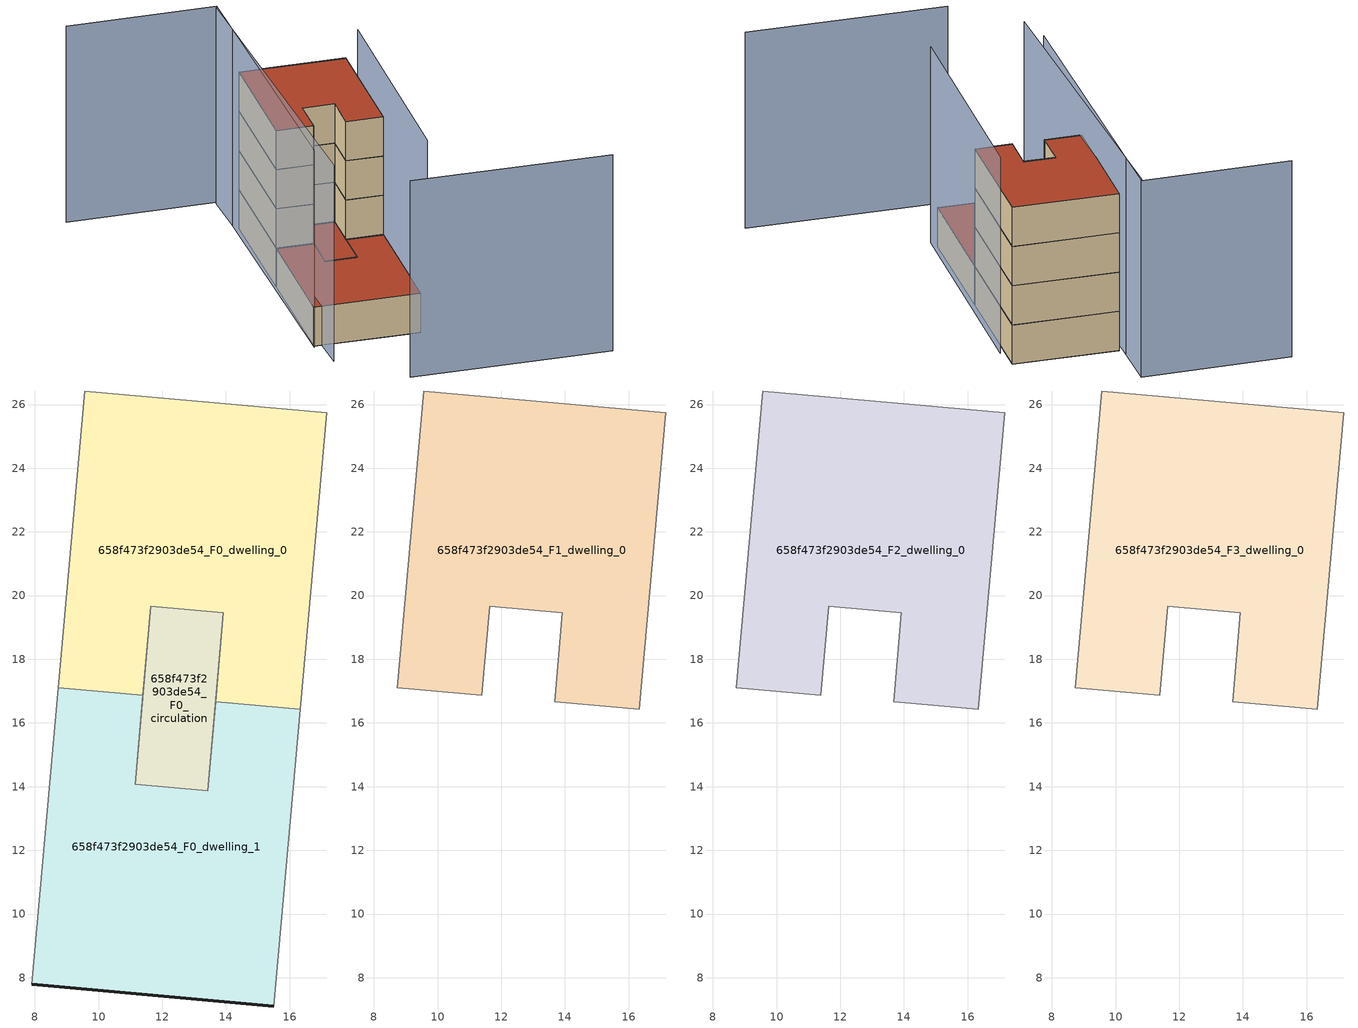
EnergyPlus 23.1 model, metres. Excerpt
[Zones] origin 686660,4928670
658f473f2903de54_F0_dwelling_0
 floor ground (EU_floor_Construction): 16.33,16.43 17.16,25.75 9.57,26.42 8.74,17.11 11.4,16.87 11.65,19.67 13.92,19.46 13.68,16.67 z0
 wall adiabatic (EU_wall_Construction): 13.68,16.67 13.92,19.46 / 11.65,19.67 11.4,16.87 / 8.74,17.11 9.57,26.42 17.16,25.75 16.33,16.43 z0:3
 wall to 658f473f2903de54_F0_dwelling_1 (EU_wall_Construction): 16.33,16.43 13.67,16.67 / 11.4,16.87 8.74,17.11 z0:3
 wall to 658f473f2903de54_F0_circulation (EU_wall_Construction): 13.92,19.46 11.65,19.67 z0:3
658f473f2903de54_F0_dwelling_1
 floor ground (EU_floor_Construction): 15.5,7.11 16.33,16.43 13.68,16.67 13.43,13.87 11.15,14.07 11.4,16.87 8.74,17.11 7.91,7.79 z0
 wall outside (EU_wall_Construction): 15.5,7.11 7.91,7.79 z0:3
 wall adiabatic (EU_wall_Construction): 11.4,16.87 11.15,14.07 / 13.43,13.87 13.68,16.67 / 16.33,16.43 15.5,7.11 / 7.91,7.79 8.74,17.11 z0:3
 wall to 658f473f2903de54_F0_circulation (EU_wall_Construction): 11.15,14.07 13.42,13.87 z0:3
 roof outside (EU_roof_Construction): 16.33,16.43 15.5,7.11 7.91,7.79 8.74,17.11 11.4,16.87 11.15,14.07 13.43,13.87 13.68,16.67 z3
658f473f2903de54_F0_circulation
 floor ground (EU_floor_Construction): 13.43,13.87 13.92,19.46 11.65,19.67 11.15,14.07 z0
 wall adiabatic (EU_wall_Construction): 13.92,19.46 13.43,13.87 / 11.15,14.07 11.65,19.67 z0:3
 roof outside (EU_roof_Construction): 13.92,19.46 13.43,13.87 11.15,14.07 11.65,19.67 z3
658f473f2903de54_F1_dwelling_0
 floor to 658f473f2903de54_F0_dwelling_0 (EU_floor_Construction): 16.33,16.43 17.16,25.75 9.57,26.42 8.74,17.11 11.4,16.87 11.65,19.67 13.92,19.46 13.67,16.67 z3
 wall adiabatic (EU_wall_Construction): 17.16,25.75 16.33,16.43 13.68,16.67 13.92,19.46 11.65,19.67 11.4,16.87 8.74,17.11 9.57,26.42 17.16,25.75 z3:6
658f473f2903de54_F2_dwelling_0
 floor to 658f473f2903de54_F1_dwelling_0 (EU_floor_Construction): 16.33,16.43 17.16,25.75 9.57,26.42 8.74,17.11 11.4,16.87 11.65,19.67 13.92,19.46 13.67,16.67 z6
 wall adiabatic (EU_wall_Construction): 17.16,25.75 16.33,16.43 13.68,16.67 13.92,19.46 11.65,19.67 11.4,16.87 8.74,17.11 9.57,26.42 17.16,25.75 z6:9
658f473f2903de54_F3_dwelling_0
 floor to 658f473f2903de54_F2_dwelling_0 (EU_floor_Construction): 16.33,16.43 17.16,25.75 9.57,26.42 8.74,17.11 11.4,16.87 11.65,19.67 13.92,19.46 13.67,16.67 z9
 wall adiabatic (EU_wall_Construction): 17.16,25.75 16.33,16.43 13.68,16.67 13.92,19.46 11.65,19.67 11.4,16.87 8.74,17.11 9.57,26.42 17.16,25.75 z9:12
 roof outside (EU_roof_Construction): 17.16,25.75 16.33,16.43 13.68,16.67 13.92,19.46 11.65,19.67 11.4,16.87 8.74,17.11 9.57,26.42 z12
shading: 12.39,1.04 26.73,-0.2 / 15.71,6.42 17.34,23.88 / 8.35,5.15 9.52,30.52 / -1.07,31.54 9.64,30.73 / 9.64,30.73 7.88,7.67 z0:15
[Building]
EU S2 Campaign: North Axis=0; Terrain=City; Solar Distribution=FullExterior
[Site:Location]
Bologna: Latitude=44.5; Longitude=11.25; Time Zone=1; Elevation=37
[SizingPeriod:WeatherFileDays]
AnnualSizingPeriod: Begin Month=1; Begin Day of Month=1; End Month=12; End Day of Month=31; Day of Week for Start Day=Monday; Use Weather File Daylight Saving Period=No; Use Weather File Rain and Snow Indicators=No
[MATERIAL]
EU_InternalMass_Material: Roughness=MediumRough; Thickness=0.1; Conductivity=1; Density=1800; Specific Heat=900; Thermal Absorptance=0.9; Solar Absorptance=0.7; Visible Absorptance=0.7
[MATERIAL:NOMASS] Roughness=MediumRough; Thermal Absorptance=0.9; Solar Absorptance=0.7; Visible Absorptance=0.7
Name | Thermal Resistance
EU_wall_NoMass | 0.937881
EU_roof_NoMass | 0.548572
EU_floor_NoMass | 0.71348
[CONSTRUCTION]
EU_wall_Construction: EU_wall_NoMass
EU_roof_Construction: EU_roof_NoMass
EU_floor_Construction: EU_floor_NoMass
EU_InternalMass_Construction: EU_InternalMass_Material
[ZONE] Type=1; Multiplier=1; Ceiling Height=autocalculate; Floor Area=autocalculate; Part of Total Floor Area=Yes
Name | Volume
658f473f2903de54_F0_dwelling_0 | 194.652
658f473f2903de54_F1_dwelling_0; 658f473f2903de54_F2_dwelling_0; 658f473f2903de54_F3_dwelling_0 | 194.651
658f473f2903de54_F0_dwelling_1 | 194.654
658f473f2903de54_F0_circulation | 38.4961
[INTERNALMASS] Construction=EU_InternalMass_Construction
Name | Zone or ZoneList | Surface Area
658f473f2903de54_F0_dwelling_0_EU_InternalMass | 658f473f2903de54_F0_dwelling_0 | 64.8796
658f473f2903de54_F0_dwelling_1_EU_InternalMass | 658f473f2903de54_F0_dwelling_1 | 64.8796
658f473f2903de54_F1_dwelling_0_EU_InternalMass | 658f473f2903de54_F1_dwelling_0 | 143.269
658f473f2903de54_F2_dwelling_0_EU_InternalMass | 658f473f2903de54_F2_dwelling_0 | 143.269
658f473f2903de54_F3_dwelling_0_EU_InternalMass | 658f473f2903de54_F3_dwelling_0 | 143.269
[OTHEREQUIPMENT] Fuel Type=Electricity; Design Level Calculation Method=Watts/Area; Power per Zone Floor Area=1; Fraction Latent=0; Fraction Radiant=0; Fraction Lost=0; Carbon Dioxide Generation Rate=0; EndUse Subcategory=EU_Step8_InternalGains
Name | Zone or ZoneList or Space or SpaceList | Schedule
EU_Step8_InternalGain_658f473f2903de54_F0_dwelling_0_f000 | 658f473f2903de54_F0_dwelling_0 | EU_Step8_GainSchedule_658f473f2903de54_F0_dwelling_0_f000
EU_Step8_InternalGain_658f473f2903de54_F0_dwelling_1_f000 | 658f473f2903de54_F0_dwelling_1 | EU_Step8_GainSchedule_658f473f2903de54_F0_dwelling_1_f000
EU_Step8_InternalGain_658f473f2903de54_F1_dwelling_0_f000 | 658f473f2903de54_F1_dwelling_0 | EU_Step8_GainSchedule_658f473f2903de54_F1_dwelling_0_f000
EU_Step8_InternalGain_658f473f2903de54_F2_dwelling_0_f000 | 658f473f2903de54_F2_dwelling_0 | EU_Step8_GainSchedule_658f473f2903de54_F2_dwelling_0_f000
EU_Step8_InternalGain_658f473f2903de54_F3_dwelling_0_f000 | 658f473f2903de54_F3_dwelling_0 | EU_Step8_GainSchedule_658f473f2903de54_F3_dwelling_0_f000
[ZONEINFILTRATION:DESIGNFLOWRATE]
EU_Circulation_Infiltration_658f473f2903de54_F0_circulation: Zone or ZoneList or Space or SpaceList=658f473f2903de54_F0_circulation; Schedule=EU_AlwaysOn; Design Flow Rate Calculation Method=Flow/Area; Flow Rate per Floor Area=0.0005; Constant Term Coefficient=1; Temperature Term Coefficient=0; Velocity Term Coefficient=0; Velocity Squared Term Coefficient=0
[ZONEVENTILATION:DESIGNFLOWRATE] Schedule=EU_AlwaysOn; Design Flow Rate Calculation Method=AirChanges/Hour; Air Changes per Hour=0.687892; Ventilation Type=Natural; Fan Pressure Rise=0; Fan Total Efficiency=1; Constant Term Coefficient=1; Temperature Term Coefficient=0; Velocity Term Coefficient=0; Velocity Squared Term Coefficient=0; Minimum Indoor Temperature=-100; Maximum Indoor Temperature=100; Delta Temperature=-100; Minimum Outdoor Temperature=-100; Maximum Outdoor Temperature=100; Maximum Wind Speed=40
Name | Zone or ZoneList or Space or SpaceList
EU_ConstantAir_658f473f2903de54_F0_dwelling_0 | 658f473f2903de54_F0_dwelling_0
EU_ConstantAir_658f473f2903de54_F0_dwelling_1 | 658f473f2903de54_F0_dwelling_1
EU_ConstantAir_658f473f2903de54_F1_dwelling_0 | 658f473f2903de54_F1_dwelling_0
EU_ConstantAir_658f473f2903de54_F2_dwelling_0 | 658f473f2903de54_F2_dwelling_0
EU_ConstantAir_658f473f2903de54_F3_dwelling_0 | 658f473f2903de54_F3_dwelling_0
[HVACTEMPLATE:THERMOSTAT] Constant Heating Setpoint=20; Constant Cooling Setpoint=50
EU_HeatOnly_658f473f2903de54_F0_dwelling_0; EU_HeatOnly_658f473f2903de54_F0_dwelling_1; EU_HeatOnly_658f473f2903de54_F1_dwelling_0; EU_HeatOnly_658f473f2903de54_F2_dwelling_0; EU_HeatOnly_658f473f2903de54_F3_dwelling_0
[HVACTEMPLATE:ZONE:IDEALLOADSAIRSYSTEM] System Availability Schedule=EU_AlwaysOn; Maximum Heating Supply Air Temperature=50; Minimum Cooling Supply Air Temperature=13; Maximum Heating Supply Air Humidity Ratio=0.0156; Minimum Cooling Supply Air Humidity Ratio=0.0077; Heating Limit=NoLimit; Cooling Limit=NoLimit; Heating Availability Schedule=EU_AlwaysOn; Cooling Availability Schedule=EU_CoolingOff; Dehumidification Control Type=ConstantSensibleHeatRatio; Cooling Sensible Heat Ratio=0.7; Dehumidification Setpoint=60; Humidification Control Type=None; Humidification Setpoint=30; Outdoor Air Method=None; Outdoor Air Flow Rate per Person=0.00944; Outdoor Air Flow Rate per Zone Floor Area=0; Outdoor Air Flow Rate per Zone=0; Demand Controlled Ventilation Type=None; Outdoor Air Economizer Type=NoEconomizer; Heat Recovery Type=None; Sensible Heat Recovery Effectiveness=0.7; Latent Heat Recovery Effectiveness=0.65
Name | Template Thermostat
658f473f2903de54_F0_dwelling_0 | EU_HeatOnly_658f473f2903de54_F0_dwelling_0
658f473f2903de54_F0_dwelling_1 | EU_HeatOnly_658f473f2903de54_F0_dwelling_1
658f473f2903de54_F1_dwelling_0 | EU_HeatOnly_658f473f2903de54_F1_dwelling_0
658f473f2903de54_F2_dwelling_0 | EU_HeatOnly_658f473f2903de54_F2_dwelling_0
658f473f2903de54_F3_dwelling_0 | EU_HeatOnly_658f473f2903de54_F3_dwelling_0
[SIZING:ZONE] Zone Cooling Design Supply Air Temperature Input Method=SupplyAirTemperature; Zone Cooling Design Supply Air Temperature=13; Zone Heating Design Supply Air Temperature Input Method=SupplyAirTemperature; Zone Heating Design Supply Air Temperature=50; Zone Cooling Design Supply Air Humidity Ratio=0.008; Zone Heating Design Supply Air Humidity Ratio=0.008; Cooling Design Air Flow Method=DesignDay; Cooling Design Air Flow Rate=0; Cooling Minimum Air Flow per Zone Floor Area=0.000762; Cooling Minimum Air Flow=0; Cooling Minimum Air Flow Fraction=0.2; Heating Design Air Flow Method=DesignDay; Heating Design Air Flow Rate=0; Heating Maximum Air Flow per Zone Floor Area=0.002032; Heating Maximum Air Flow=0.141576; Heating Maximum Air Flow Fraction=0.3; Account for Dedicated Outdoor Air System=No; Dedicated Outdoor Air System Control Strategy=NeutralSupplyAir; Dedicated Outdoor Air Low Setpoint Temperature for Design=autosize; Dedicated Outdoor Air High Setpoint Temperature for Design=autosize; Zone Load Sizing Method=Sensible Load Only No Latent Load; Zone Latent Cooling Design Supply Air Humidity Ratio Input Method=HumidityRatioDifference; Zone Cooling Design Supply Air Humidity Ratio Difference=0.005; Zone Latent Heating Design Supply Air Humidity Ratio Input Method=HumidityRatioDifference; Zone Humidification Design Supply Air Humidity Ratio Difference=0.005
658f473f2903de54_F0_dwelling_0; 658f473f2903de54_F0_dwelling_1; 658f473f2903de54_F1_dwelling_0; 658f473f2903de54_F2_dwelling_0; 658f473f2903de54_F3_dwelling_0
[SCHEDULE:CONSTANT]
Name | Hourly Value
EU_AlwaysOn | 1
EU_CoolingOff | 0
[SCHEDULE:FILE] Column Number=1; Rows to Skip at Top=0; Number of Hours of Data=8760; Column Separator=Comma; Interpolate to Timestep=No; Minutes per Item=60; Adjust Schedule for Daylight Savings=Yes
Name | File
EU_Step8_GainSchedule_658f473f2903de54_F0_dwelling_0_f000 | ../../schedules/658f473f2903de54/658f473f2903de54_F0_dwelling_0_f000_gain.csv
EU_Step8_GainSchedule_658f473f2903de54_F0_dwelling_1_f000 | ../../schedules/658f473f2903de54/658f473f2903de54_F0_dwelling_1_f000_gain.csv
EU_Step8_GainSchedule_658f473f2903de54_F1_dwelling_0_f000 | ../../schedules/658f473f2903de54/658f473f2903de54_F1_dwelling_0_f000_gain.csv
EU_Step8_GainSchedule_658f473f2903de54_F2_dwelling_0_f000 | ../../schedules/658f473f2903de54/658f473f2903de54_F2_dwelling_0_f000_gain.csv
EU_Step8_GainSchedule_658f473f2903de54_F3_dwelling_0_f000 | ../../schedules/658f473f2903de54/658f473f2903de54_F3_dwelling_0_f000_gain.csv
